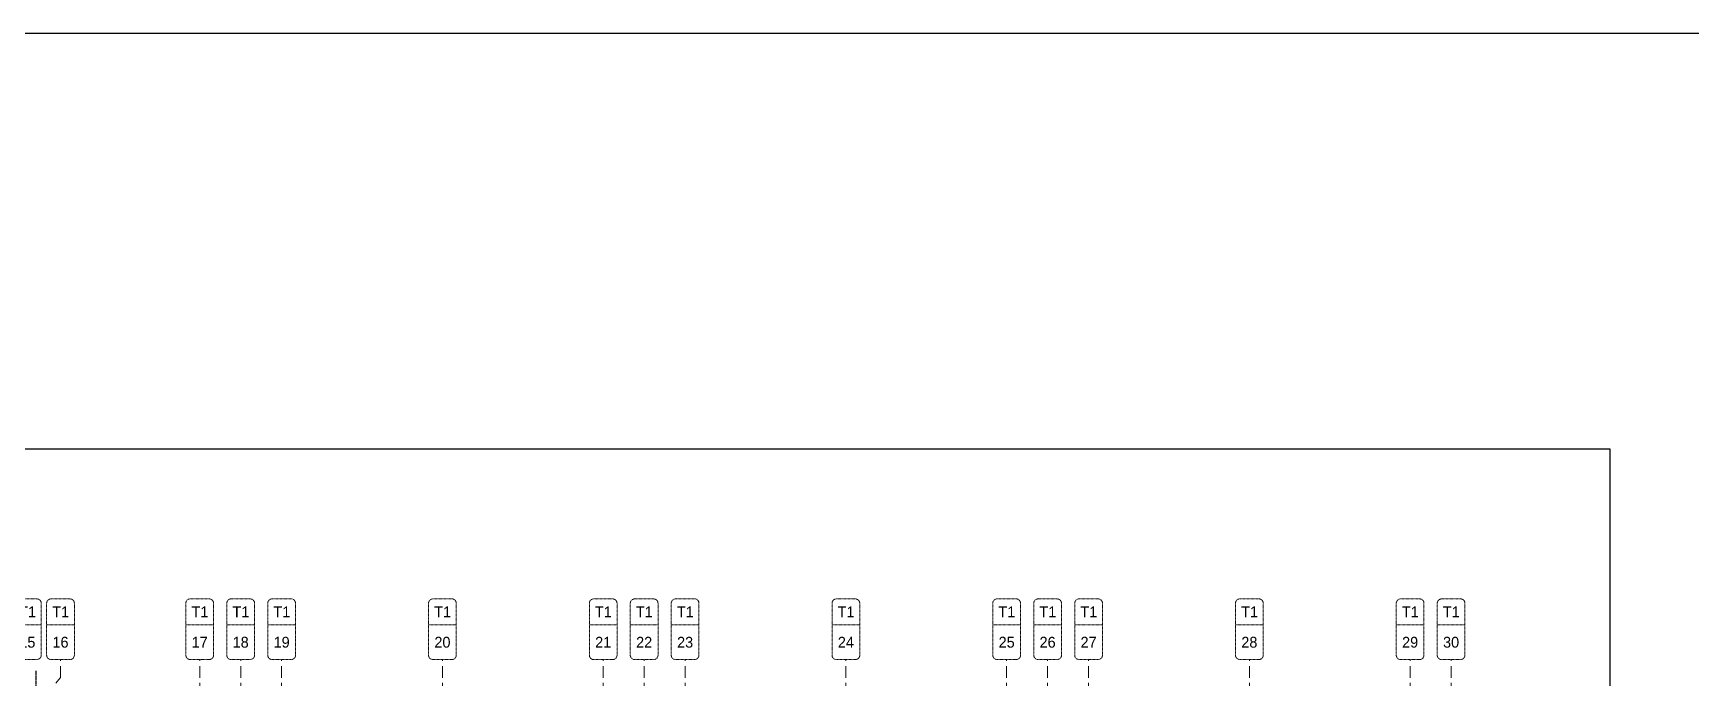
# Model space of a CAD drawing. Header units: millimetres. Extents: x 1078357 to 1340092, y -4684019 to -4550360.
# Drawn here: x 1158313 to 1211930, y -4571198 to -4550360 of the extents above; entities that cross this region are included whole.
import ezdxf
from ezdxf.enums import TextEntityAlignment as Align

# ---------------------------------------------------------------- set-up
doc = ezdxf.new("R2010")
doc.units = ezdxf.units.MM
doc.linetypes.add('DGN STYLE 7', pattern=[8.34, 3.75, -1.67, 1.25, -1.67])
doc.linetypes.add('HIDDEN', pattern=[0.375, 0.25, -0.125])
for name, color, linetype, lineweight in [('A-_ANOTGRID_E-', 8, 'DGN STYLE 7', 13), ('Boundary', 40, 'Continuous', 30), ('Combine-boundary', 40, 'Continuous', 30), ('GRID LINE', 8, 'Continuous', 0)]:
    doc.layers.add(name, color=color, linetype=linetype, lineweight=lineweight)
doc.layers.add('EXPANSION JOINT', color=10, linetype='HIDDEN')
doc.styles.get("Standard").update_dxf_attribs({"font": 'Adani Regular.ttf', "height": 500})

# ---------------------------------------------------------------- blocks, each defined once
blk = doc.blocks.new('Tower grid nomenclature-ex')
at = {"layer": 'A-_ANOTGRID_E-'}
blk.add_lwpolyline([(-1250, -600), (1750, -600, 0.414214), (2000, -350), (2000, 750, 0.414214), (1750, 1000), (-1250, 1000, 0.414214), (-1500, 750), (-1500, -350, 0.414214)], format="xyb", close=True, dxfattribs=at)
blk.add_lwpolyline([(0, 1000), (0, -600)], dxfattribs=at)
at = {"layer": 'A-_ANOTGRID_E-', "flags": 8}
for p in [(-1235, 400), (1788, 400)]:
    blk.add_attdef('GRID', text='', height=625, dxfattribs=at).set_placement(p, align=Align.MIDDLE_CENTER)

msp = doc.modelspace()

# ---------------------------------------------------------------- linework, layer by layer
at = {"layer": 'Boundary', "ltscale": 700, "elevation": 0}
msp.add_lwpolyline([(1097224.7, -4550360.4), (1340091.7, -4550360.4), (1340091.7, -4684019.2), (1097224.7, -4684019.2)], close=True, dxfattribs=at)
at = {"layer": 'Combine-boundary', "ltscale": 700, "elevation": 0}
msp.add_lwpolyline([(1107925.5, -4563794.5), (1209312.4, -4563794.5), (1209312.4, -4603717.1), (1107925.5, -4603717.1)], close=True, dxfattribs=at)
at = {"layer": 'EXPANSION JOINT'}
msp.add_line((1158400.4, -4570971.5, 0), (1158400.4, -4585111.5, 0), dxfattribs=at)
msp.add_line((1158400.4, -4570971.5, 0), (1158400.4, -4585111.5, 0), dxfattribs=at)
at = {"layer": 'GRID LINE', "linetype": 'DGN STYLE 7', "ltscale": 100, "elevation": 0}
for points in [[(1158500.4, -4592877.8), (1158500.4, -4571996.9), (1159197.7, -4571192.1), (1159197.7, -4570606.9)], [(1163700.4, -4592877.8), (1163700.4, -4570606.9)], [(1165025.4, -4592877.8), (1165025.4, -4570606.9)], [(1166350.4, -4592877.8), (1166350.4, -4570606.9)], [(1171550.4, -4592877.8), (1171550.4, -4570606.9)], [(1176750.4, -4592877.8), (1176750.4, -4570606.9)], [(1178075.4, -4592877.8), (1178075.4, -4570606.9)], [(1179400.4, -4592877.8), (1179400.4, -4570606.9)], [(1184600.4, -4592877.8), (1184600.4, -4570606.9)], [(1189800.4, -4592877.8), (1189800.4, -4570606.9)], [(1191125.4, -4592877.8), (1191125.4, -4570606.9)], [(1192450.4, -4592877.8), (1192450.4, -4570606.9)], [(1197650.4, -4592877.8), (1197650.4, -4570606.9)], [(1202850.4, -4592877.8), (1202850.4, -4570606.9)], [(1204175.4, -4592877.8), (1204175.4, -4570606.9)]]:
    msp.add_lwpolyline(points, dxfattribs=at)

# ---------------------------------------------------------------- block references
at = {"layer": 'GRID LINE'}
ref = msp.add_blockref('Tower grid nomenclature-ex', (1158013.4, -4569486.9, 0), dxfattribs=dict(at, xscale=0.56, yscale=0.56, zscale=0.56, rotation=270))
ref.add_attrib('GRID', '15', dxfattribs={"layer": 'A-_ANOTGRID_E-', "height": 350}).set_placement((1158125.4, -4570046.9, 0), align=Align.MIDDLE_CENTER)
ref.add_attrib('GRID', 'T1', dxfattribs={"layer": 'A-_ANOTGRID_E-', "height": 350}).set_placement((1158131.3, -4569066.9, 0), align=Align.MIDDLE_CENTER)
ref = msp.add_blockref('Tower grid nomenclature-ex', (1159085.7, -4569486.9, 0), dxfattribs=dict(at, xscale=0.56, yscale=0.56, zscale=0.56, rotation=270))
ref.add_attrib('GRID', '16', dxfattribs={"layer": 'A-_ANOTGRID_E-', "height": 350}).set_placement((1159197.7, -4570046.9, 0), align=Align.MIDDLE_CENTER)
ref.add_attrib('GRID', 'T1', dxfattribs={"layer": 'A-_ANOTGRID_E-', "height": 350}).set_placement((1159203.6, -4569066.9, 0), align=Align.MIDDLE_CENTER)
ref = msp.add_blockref('Tower grid nomenclature-ex', (1163588.4, -4569486.9, 0), dxfattribs=dict(at, xscale=0.56, yscale=0.56, zscale=0.56, rotation=270))
ref.add_attrib('GRID', '17', dxfattribs={"layer": 'A-_ANOTGRID_E-', "height": 350}).set_placement((1163700.4, -4570046.9, 0), align=Align.MIDDLE_CENTER)
ref.add_attrib('GRID', 'T1', dxfattribs={"layer": 'A-_ANOTGRID_E-', "height": 350}).set_placement((1163706.3, -4569066.9, 0), align=Align.MIDDLE_CENTER)
ref = msp.add_blockref('Tower grid nomenclature-ex', (1164913.4, -4569486.9, 0), dxfattribs=dict(at, xscale=0.56, yscale=0.56, zscale=0.56, rotation=270))
ref.add_attrib('GRID', '18', dxfattribs={"layer": 'A-_ANOTGRID_E-', "height": 350}).set_placement((1165025.4, -4570046.9, 0), align=Align.MIDDLE_CENTER)
ref.add_attrib('GRID', 'T1', dxfattribs={"layer": 'A-_ANOTGRID_E-', "height": 350}).set_placement((1165031.3, -4569066.9, 0), align=Align.MIDDLE_CENTER)
ref = msp.add_blockref('Tower grid nomenclature-ex', (1166238.4, -4569486.9, 0), dxfattribs=dict(at, xscale=0.56, yscale=0.56, zscale=0.56, rotation=270))
ref.add_attrib('GRID', '19', dxfattribs={"layer": 'A-_ANOTGRID_E-', "height": 350}).set_placement((1166350.4, -4570046.9, 0), align=Align.MIDDLE_CENTER)
ref.add_attrib('GRID', 'T1', dxfattribs={"layer": 'A-_ANOTGRID_E-', "height": 350}).set_placement((1166356.3, -4569066.9, 0), align=Align.MIDDLE_CENTER)
ref = msp.add_blockref('Tower grid nomenclature-ex', (1171438.4, -4569486.9, 0), dxfattribs=dict(at, xscale=0.56, yscale=0.56, zscale=0.56, rotation=270))
ref.add_attrib('GRID', '20', dxfattribs={"layer": 'A-_ANOTGRID_E-', "height": 350}).set_placement((1171550.4, -4570046.9, 0), align=Align.MIDDLE_CENTER)
ref.add_attrib('GRID', 'T1', dxfattribs={"layer": 'A-_ANOTGRID_E-', "height": 350}).set_placement((1171556.3, -4569066.9, 0), align=Align.MIDDLE_CENTER)
ref = msp.add_blockref('Tower grid nomenclature-ex', (1176638.4, -4569486.9, 0), dxfattribs=dict(at, xscale=0.56, yscale=0.56, zscale=0.56, rotation=270))
ref.add_attrib('GRID', '21', dxfattribs={"layer": 'A-_ANOTGRID_E-', "height": 350}).set_placement((1176750.4, -4570046.9, 0), align=Align.MIDDLE_CENTER)
ref.add_attrib('GRID', 'T1', dxfattribs={"layer": 'A-_ANOTGRID_E-', "height": 350}).set_placement((1176756.3, -4569066.9, 0), align=Align.MIDDLE_CENTER)
ref = msp.add_blockref('Tower grid nomenclature-ex', (1177963.4, -4569486.9, 0), dxfattribs=dict(at, xscale=0.56, yscale=0.56, zscale=0.56, rotation=270))
ref.add_attrib('GRID', '22', dxfattribs={"layer": 'A-_ANOTGRID_E-', "height": 350}).set_placement((1178075.4, -4570046.9, 0), align=Align.MIDDLE_CENTER)
ref.add_attrib('GRID', 'T1', dxfattribs={"layer": 'A-_ANOTGRID_E-', "height": 350}).set_placement((1178081.3, -4569066.9, 0), align=Align.MIDDLE_CENTER)
ref = msp.add_blockref('Tower grid nomenclature-ex', (1179288.4, -4569486.9, 0), dxfattribs=dict(at, xscale=0.56, yscale=0.56, zscale=0.56, rotation=270))
ref.add_attrib('GRID', '23', dxfattribs={"layer": 'A-_ANOTGRID_E-', "height": 350}).set_placement((1179400.4, -4570046.9, 0), align=Align.MIDDLE_CENTER)
ref.add_attrib('GRID', 'T1', dxfattribs={"layer": 'A-_ANOTGRID_E-', "height": 350}).set_placement((1179406.3, -4569066.9, 0), align=Align.MIDDLE_CENTER)
ref = msp.add_blockref('Tower grid nomenclature-ex', (1184488.4, -4569486.9, 0), dxfattribs=dict(at, xscale=0.56, yscale=0.56, zscale=0.56, rotation=270))
ref.add_attrib('GRID', '24', dxfattribs={"layer": 'A-_ANOTGRID_E-', "height": 350}).set_placement((1184600.4, -4570046.9, 0), align=Align.MIDDLE_CENTER)
ref.add_attrib('GRID', 'T1', dxfattribs={"layer": 'A-_ANOTGRID_E-', "height": 350}).set_placement((1184606.3, -4569066.9, 0), align=Align.MIDDLE_CENTER)
ref = msp.add_blockref('Tower grid nomenclature-ex', (1189688.4, -4569486.9, 0), dxfattribs=dict(at, xscale=0.56, yscale=0.56, zscale=0.56, rotation=270))
ref.add_attrib('GRID', '25', dxfattribs={"layer": 'A-_ANOTGRID_E-', "height": 350}).set_placement((1189800.4, -4570046.9, 0), align=Align.MIDDLE_CENTER)
ref.add_attrib('GRID', 'T1', dxfattribs={"layer": 'A-_ANOTGRID_E-', "height": 350}).set_placement((1189806.3, -4569066.9, 0), align=Align.MIDDLE_CENTER)
ref = msp.add_blockref('Tower grid nomenclature-ex', (1191013.4, -4569486.9, 0), dxfattribs=dict(at, xscale=0.56, yscale=0.56, zscale=0.56, rotation=270))
ref.add_attrib('GRID', '26', dxfattribs={"layer": 'A-_ANOTGRID_E-', "height": 350}).set_placement((1191125.4, -4570046.9, 0), align=Align.MIDDLE_CENTER)
ref.add_attrib('GRID', 'T1', dxfattribs={"layer": 'A-_ANOTGRID_E-', "height": 350}).set_placement((1191131.3, -4569066.9, 0), align=Align.MIDDLE_CENTER)
ref = msp.add_blockref('Tower grid nomenclature-ex', (1192338.4, -4569486.9, 0), dxfattribs=dict(at, xscale=0.56, yscale=0.56, zscale=0.56, rotation=270))
ref.add_attrib('GRID', '27', dxfattribs={"layer": 'A-_ANOTGRID_E-', "height": 350}).set_placement((1192450.4, -4570046.9, 0), align=Align.MIDDLE_CENTER)
ref.add_attrib('GRID', 'T1', dxfattribs={"layer": 'A-_ANOTGRID_E-', "height": 350}).set_placement((1192456.3, -4569066.9, 0), align=Align.MIDDLE_CENTER)
ref = msp.add_blockref('Tower grid nomenclature-ex', (1197538.4, -4569486.9, 0), dxfattribs=dict(at, xscale=0.56, yscale=0.56, zscale=0.56, rotation=270))
ref.add_attrib('GRID', '28', dxfattribs={"layer": 'A-_ANOTGRID_E-', "height": 350}).set_placement((1197650.4, -4570046.9, 0), align=Align.MIDDLE_CENTER)
ref.add_attrib('GRID', 'T1', dxfattribs={"layer": 'A-_ANOTGRID_E-', "height": 350}).set_placement((1197656.3, -4569066.9, 0), align=Align.MIDDLE_CENTER)
ref = msp.add_blockref('Tower grid nomenclature-ex', (1202738.4, -4569486.9, 0), dxfattribs=dict(at, xscale=0.56, yscale=0.56, zscale=0.56, rotation=270))
ref.add_attrib('GRID', '29', dxfattribs={"layer": 'A-_ANOTGRID_E-', "height": 350}).set_placement((1202850.4, -4570046.9, 0), align=Align.MIDDLE_CENTER)
ref.add_attrib('GRID', 'T1', dxfattribs={"layer": 'A-_ANOTGRID_E-', "height": 350}).set_placement((1202856.3, -4569066.9, 0), align=Align.MIDDLE_CENTER)
ref = msp.add_blockref('Tower grid nomenclature-ex', (1204063.4, -4569486.9, 0), dxfattribs=dict(at, xscale=0.56, yscale=0.56, zscale=0.56, rotation=270))
ref.add_attrib('GRID', '30', dxfattribs={"layer": 'A-_ANOTGRID_E-', "height": 350}).set_placement((1204175.4, -4570046.9, 0), align=Align.MIDDLE_CENTER)
ref.add_attrib('GRID', 'T1', dxfattribs={"layer": 'A-_ANOTGRID_E-', "height": 350}).set_placement((1204181.3, -4569066.9, 0), align=Align.MIDDLE_CENTER)

doc.saveas('drawing.dxf')
